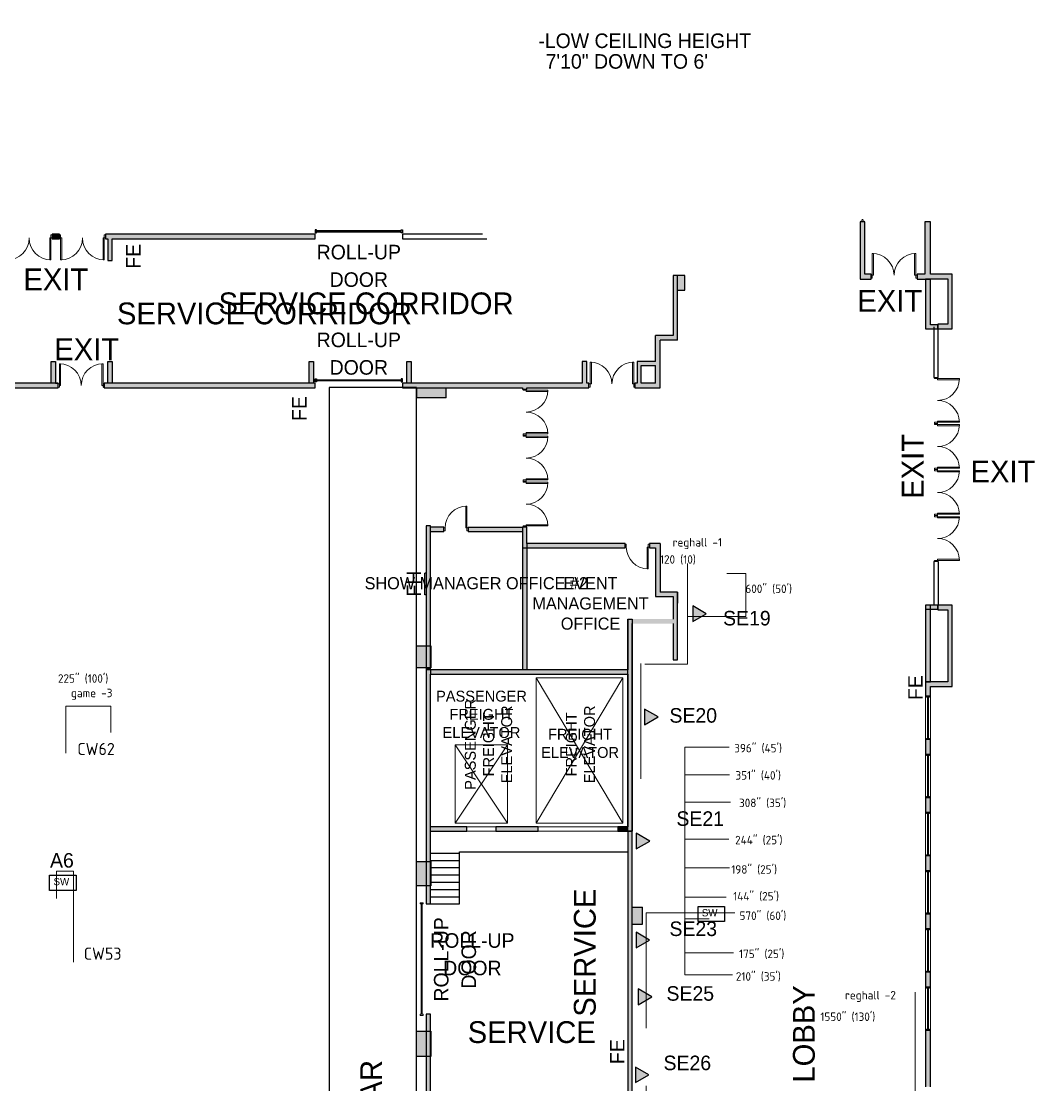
# Model space of a CAD drawing. Header units: inches. Extents: x 684 to 4480, y -4066 to -194.
# Drawn here: x 2807 to 4480, y -2105 to -350 of the extents above; entities that cross this region are included whole.
import ezdxf
from ezdxf.enums import TextEntityAlignment as Align

# ---------------------------------------------------------------- set-up
doc = ezdxf.new("R2010")
doc.units = ezdxf.units.IN
doc.header["$LTSCALE"] = 100
doc.header["$MEASUREMENT"] = 0
doc.linetypes.add('DASHEDTINY', pattern=[2.8575, 1.905, -0.9525])
doc.layers.add('AP_Name', color=176, linetype='CONTINUOUS', lineweight=0, true_color=0x000080)
doc.layers.add('WIRE RUN', color=200, linetype='DASHEDTINY', lineweight=13, true_color=0xaa00ff)
for name, color, linetype in [('bldg_ch2', 201, 'CONTINUOUS'), ('bldg_clmn', 9, 'CONTINUOUS'), ('bldg_doors_service', 7, 'CONTINUOUS'), ('bldg_fire90', 1, 'CONTINUOUS'), ('bldg_keepclear', 1, 'CONTINUOUS'), ('bldg_text90', 94, 'CONTINUOUS')]:
    doc.layers.add(name, color=color, linetype=linetype)
for name, color, linetype, lineweight in [('bldg_doors', 7, 'CONTINUOUS', 18), ('bldg_elev', 9, 'CONTINUOUS', 18), ('bldg_glass', 7, 'CONTINUOUS', 18), ('bldg_service_corridor', 94, 'CONTINUOUS', 25), ('bldg_text', 94, 'CONTINUOUS', 25), ('bldg_wallint', 7, 'CONTINUOUS', 25), ('bldg_wallintsol', 7, 'CONTINUOUS', 25), ('data_location', 110, 'CONTINUOUS', 25), ('LENGTH', 4, 'CONTINUOUS', 18), ('Switch_Location', 40, 'CONTINUOUS', 25)]:
    doc.layers.add(name, color=color, linetype=linetype, lineweight=lineweight)
doc.styles.add('bldgtx24', font='bldgtx24')
doc.styles.add('bldgtx30', font='bldgtx30')
doc.styles.add('bldgtx36', font='bldgtx36')
doc.styles.add('bldgtx48', font='bldgtx48')
doc.styles.add('iso3098', font='iso3098')
doc.styles.add('showtx24', font='showtx24')

msp = doc.modelspace()

# ---------------------------------------------------------------- hatches: boundary and pattern name
at = {"layer": 'bldg_ch2', "linetype": 'CONTINUOUS'}
h = msp.add_hatch(dxfattribs=at)
h.set_pattern_fill('ANSI31', color=256, scale=144, angle=360, style=0)
h.set_pattern_definition([])
h.paths.add_polyline_path([(3655.4, -350), (3552, -350), (3552, -448), (3655.4, -448)], flags=0)
at = {"layer": 'bldg_clmn'}
for points in [[(3459.4, -1380.9), (3483.4, -1380.9), (3483.4, -1416.9), (3459.4, -1416.9)], [(3459.4, -1736.9), (3483.4, -1736.9), (3483.4, -1776.9), (3459.4, -1776.9)], [(3459.4, -2016.9), (3483.4, -2016.9), (3483.4, -2058.9), (3459.4, -2058.9)]]:
    msp.add_hatch(color=256, dxfattribs=at).paths.add_polyline_path(points, flags=0)
at = {"layer": 'bldg_keepclear'}
h = msp.add_hatch(dxfattribs=at)
h.set_pattern_fill('ANSI31', color=256, scale=300, style=0)
h.set_pattern_definition([])
h.paths.add_polyline_path([(3459.4, -954.3), (3315.4, -954.3), (3315.4, -4056.4), (3459.4, -4056.4)], flags=0)
h.paths.add_polyline_path([(3357, -2036.1), (3357, -2939.1), (3412.8, -2939.1), (3412.8, -2036.1)], flags=0)
at = {"layer": 'bldg_wallintsol'}
for points in [[(4199.6, -681.3), (4191.5, -681.3), (4191.5, -775.7), (4209.6, -775.7), (4209.6, -767.6), (4199.6, -767.6)], [(4307.6, -681.3), (4298.6, -681.3), (4298.6, -767.6), (4285.6, -767.6), (4285.6, -775.7), (4307.6, -775.7), (4307.6, -775.1), (4336.1, -775.1), (4336.1, -850.1), (4319.6, -850.1), (4319.6, -857.6), (4343.6, -857.6), (4343.6, -767.6), (4307.6, -767.6)], [(2870.4, -701.6), (2858.4, -701.6), (2858.4, -708.9), (2870.4, -708.9)], [(3292.4, -701.6), (2954.1, -701.6), (2946.4, -701.6), (2946.4, -708.9), (2950.4, -708.9), (2950.4, -744.9), (2957.7, -744.9), (2957.7, -708.9), (3292.4, -708.9)], [(3902.4, -769.8), (3890.4, -769.8), (3890.4, -793.8), (3902.4, -793.8)], [(4319.6, -851), (4307.6, -851), (4307.6, -775.7), (4299.5, -775.7), (4299.5, -857.6), (4319.6, -857.6)], [(2864.2, -911.6), (2856.9, -911.6), (2856.9, -947.6), (2864.2, -947.6)], [(2957.7, -911.6), (2950.4, -911.6), (2950.4, -947.6), (2957.7, -947.6)], [(3289.6, -911.6), (3282.3, -911.6), (3282.3, -947.6), (3289.6, -947.6)], [(3744.1, -947.6), (3740.5, -947.6), (3740.5, -911.6), (3733.2, -911.6), (3733.2, -947.6), (3436.4, -947.6), (3436.4, -954.9), (3634.4, -954.9), (3634.4, -957), (3641.6, -957), (3641.6, -954.9), (3740.5, -954.9), (3744.1, -954.9)], [(3451, -911.6), (3443.8, -911.6), (3443.8, -947.6), (3451, -947.6)], [(2868.4, -947.6), (2344.4, -947.6), (2344.4, -954.9), (2868.4, -954.9)], [(3292.4, -947.6), (2944.4, -947.6), (2944.4, -954.9), (3292.4, -954.9)], [(3508.4, -971.7), (3508.4, -954.9), (3460.4, -954.9), (3460.4, -971.7)], [(3482.7, -1182.9), (3475.4, -1182.9), (3475.4, -1247.8), (3475.4, -1380.9), (3482.7, -1380.9)], [(3803.8, -1211.8), (3641.6, -1211.8), (3641.6, -1185), (3634.4, -1185), (3634.4, -1219), (3803.8, -1219)], [(3641.6, -1219), (3634.4, -1219), (3634.4, -1420.4), (3641.6, -1420.4)], [(3861.9, -1211.8), (3843.8, -1211.8), (3843.8, -1219), (3853.9, -1219), (3853.9, -1299.5), (3883.2, -1299.5), (3883.2, -1336.8), (3808.4, -1336.8), (3808.4, -1344), (3883.2, -1344), (3883.2, -1403.8), (3890.4, -1403.8), (3890.4, -1391.6), (3890.4, -1292.3), (3861.9, -1292.3)], [(3815.6, -1686.9), (3808.4, -1686.9), (3808.4, -1336.8), (3815.6, -1336.8)], [(3482.7, -1416.9), (3475.4, -1416.9), (3475.4, -1420.4), (3482.7, -1420.4)], [(3482.7, -1427.6), (3482.7, -1420.4), (3475.4, -1420.4), (3475.4, -1427.6), (3475.4, -1679.6), (3475.4, -1736.9), (3482.7, -1736.9), (3482.7, -1686.9), (3482.7, -1679.6)], [(3808.4, -1420.4), (3482.7, -1420.4), (3482.7, -1427.6), (3808.4, -1427.6)], [(3542.7, -1686.9), (3542.7, -1679.6), (3482.7, -1679.6), (3482.7, -1686.9)], [(3660.5, -1686.9), (3660.5, -1679.6), (3590.3, -1679.6), (3590.3, -1686.9)], [(3808.4, -1679.6), (3791.6, -1679.6), (3791.6, -1686.9), (3808.4, -1686.9)], [(3815.6, -1686.9), (3808.4, -1686.9), (3808.4, -2176.4), (3808.4, -2626.4), (3815.6, -2626.4)], [(3482.7, -1776.9), (3475.4, -1776.9), (3475.4, -1806.9), (3482.7, -1806.9)], [(3832.6, -1812), (3815.6, -1812), (3815.6, -1840), (3832.6, -1840)], [(3482.7, -1988.9), (3475.4, -1988.9), (3475.4, -2126.9), (3482.7, -2126.9)], [(4307.6, -2015.6), (4299.5, -2015.6), (4299.5, -2108.6), (4307.6, -2108.6)]]:
    msp.add_hatch(color=256, dxfattribs=at).paths.add_polyline_path(points, flags=0)
h = msp.add_hatch(color=256, dxfattribs=at)
h.paths.add_polyline_path([(3861.9, -876.6), (3890.4, -876.6), (3890.4, -769.8), (3883.2, -769.8), (3883.2, -868.6), (3853.9, -868.6), (3853.9, -911.6), (3823.8, -911.6), (3823.8, -947.6), (3820.1, -947.6), (3820.1, -954.9), (3823.8, -954.9), (3861.9, -954.9)], flags=0)
h.paths.add_polyline_path([(3853.9, -918.2), (3853.9, -947.6), (3830.4, -947.6), (3830.4, -918.2)], flags=0)
h = msp.add_hatch(color=256, dxfattribs=at)
h.paths.add_polyline_path([(3634.4, -1185), (3544.7, -1185), (3544.7, -1192.2), (3634.4, -1192.2)], flags=0)
h.paths.add_polyline_path([(3504.7, -1185), (3482.7, -1185), (3482.7, -1192.2), (3504.7, -1192.2)], flags=0)
h = msp.add_hatch(color=256, dxfattribs=at)
h.paths.add_polyline_path([(4343.6, -1313.8), (4319.6, -1313.8), (4319.6, -1321.3), (4336.1, -1321.3), (4336.1, -1440.3), (4299.5, -1440.3), (4299.5, -1463.6), (4307.6, -1463.6), (4307.6, -1447.8), (4343.6, -1447.8)], flags=0)
h.paths.add_polyline_path([(4319.6, -1313.8), (4307.6, -1313.8), (4307.6, -1320.4), (4319.6, -1320.4)], flags=0)
h.paths.add_polyline_path([(4307.6, -1313.8), (4299.5, -1313.8), (4299.5, -1320.4), (4307.6, -1320.4)], flags=0)
h.paths.add_polyline_path([(4307.6, -1320.4), (4299.5, -1320.4), (4299.5, -1440.3), (4307.6, -1440.3)], flags=0)
h = msp.add_hatch(color=256, dxfattribs=at)
h.paths.add_polyline_path([(4307.6, -1535.6), (4299.5, -1535.6), (4299.5, -1559.6), (4307.6, -1559.6)], flags=0)
h.paths.add_polyline_path([(4307.6, -1631.6), (4299.5, -1631.6), (4299.5, -1655.6), (4307.6, -1655.6)], flags=0)
h.paths.add_polyline_path([(4307.6, -1727.6), (4299.5, -1727.6), (4299.5, -1751.6), (4307.6, -1751.6)], flags=0)
h.paths.add_polyline_path([(4307.6, -1823.6), (4299.5, -1823.6), (4299.5, -1847.6), (4307.6, -1847.6)], flags=0)
h.paths.add_polyline_path([(4307.6, -1919.6), (4299.5, -1919.6), (4299.5, -1943.6), (4307.6, -1943.6)], flags=0)
at = {"layer": 'data_location'}
for points in [[(3937.7, -1327.8), (3915.3, -1314.8), (3915.3, -1340.7)], [(3858.3, -1498.2), (3836, -1485.3), (3836, -1511.1)], [(3844.4, -1703), (3822, -1690.1), (3822, -1715.9)], [(3844.3, -1866.4), (3821.9, -1853.5), (3821.9, -1879.3)], [(3848, -1960.1), (3825.6, -1947.2), (3825.6, -1973.1)], [(3843.1, -2088.9), (3820.7, -2076), (3820.7, -2101.8)]]:
    msp.add_hatch(color=256, dxfattribs=at).paths.add_polyline_path(points, flags=0)

# ---------------------------------------------------------------- linework, layer by layer
at = {"layer": 'bldg_clmn'}
for points in [[(3459.4, -1380.9), (3483.4, -1380.9), (3483.4, -1416.9), (3459.4, -1416.9)], [(3459.4, -1736.9), (3483.4, -1736.9), (3483.4, -1776.9), (3459.4, -1776.9)], [(3459.4, -2016.9), (3483.4, -2016.9), (3483.4, -2058.9), (3459.4, -2058.9)]]:
    msp.add_lwpolyline(points, close=True, dxfattribs=at)
at = {"layer": 'bldg_doors'}
for p, q in [((2856.4, -707.7), (2854.4, -707.7)), ((2854.4, -707.7), (2854.4, -743.7)), ((2856.4, -702.7), (2858.4, -702.7)), ((2856.4, -707.7), (2856.4, -702.7)), ((2856.4, -743.7), (2856.4, -707.7)), ((2858.4, -707.7), (2856.4, -707.7)), ((2858.4, -702.7), (2858.4, -707.7)), ((2872.4, -702.7), (2870.4, -702.7)), ((2870.4, -702.7), (2870.4, -707.7)), ((2870.4, -707.7), (2872.4, -707.7)), ((2872.4, -707.7), (2872.4, -702.7)), ((2872.4, -707.7), (2874.4, -707.7)), ((2872.4, -743.7), (2872.4, -707.7)), ((2874.4, -707.7), (2874.4, -743.7)), ((2944.4, -707.7), (2942.4, -707.7)), ((2942.4, -707.7), (2942.4, -743.7)), ((2944.4, -702.7), (2946.4, -702.7)), ((2944.4, -707.7), (2944.4, -702.7)), ((2944.4, -743.7), (2944.4, -707.7)), ((2946.4, -707.7), (2944.4, -707.7)), ((2946.4, -702.7), (2946.4, -707.7)), ((4213.6, -733.2), (4211.6, -733.2)), ((4211.6, -733.2), (4211.6, -769.2)), ((4213.6, -769.2), (4213.6, -733.2)), ((4281.6, -769.2), (4281.6, -733.2)), ((4281.6, -733.2), (4283.6, -733.2)), ((4283.6, -733.2), (4283.6, -769.2)), ((2854.4, -743.7), (2856.4, -743.7)), ((2874.4, -743.7), (2872.4, -743.7)), ((2942.4, -743.7), (2944.4, -743.7)), ((4209.6, -774.2), (4209.6, -769.2)), ((4209.6, -769.2), (4211.6, -769.2)), ((4211.6, -769.2), (4213.6, -769.2)), ((4211.6, -769.2), (4211.6, -774.2)), ((4283.6, -769.2), (4281.6, -769.2)), ((4285.6, -769.2), (4283.6, -769.2)), ((4283.6, -769.2), (4283.6, -774.2)), ((4285.6, -774.2), (4285.6, -769.2)), ((4211.6, -774.2), (4209.6, -774.2)), ((4283.6, -774.2), (4285.6, -774.2)), ((2872.4, -915.2), (2870.4, -915.2)), ((2870.4, -915.2), (2870.4, -951.2)), ((2872.4, -951.2), (2872.4, -915.2)), ((2940.4, -951.2), (2940.4, -915.2)), ((2940.4, -915.2), (2942.4, -915.2)), ((2942.4, -915.2), (2942.4, -951.2)), ((3748.1, -912.7), (3746.1, -912.7)), ((3746.1, -912.7), (3746.1, -948.7)), ((3748.1, -948.7), (3748.1, -912.7)), ((3816.1, -948.7), (3816.1, -912.7)), ((3816.1, -912.7), (3818.1, -912.7)), ((3818.1, -912.7), (3818.1, -948.7)), ((4314.4, -939.8), (4314.4, -937.8)), ((4314.4, -937.8), (4319.4, -937.8)), ((4319.4, -939.8), (4314.4, -939.8)), ((4319.4, -937.8), (4319.4, -939.8)), ((4319.4, -939.8), (4319.4, -941.8)), ((4355.4, -939.8), (4319.4, -939.8)), ((4319.4, -941.8), (4355.4, -941.8)), ((4355.4, -941.8), (4355.4, -939.8)), ((2870.4, -948.7), (2868.4, -948.7)), ((2868.4, -948.7), (2868.4, -953.7)), ((2868.4, -953.7), (2870.4, -953.7)), ((2870.4, -953.7), (2870.4, -948.7)), ((2870.4, -951.2), (2872.4, -951.2)), ((2942.4, -951.2), (2940.4, -951.2)), ((2942.4, -948.7), (2944.4, -948.7)), ((2942.4, -953.7), (2942.4, -948.7)), ((2944.4, -953.7), (2942.4, -953.7)), ((2944.4, -948.7), (2944.4, -953.7)), ((3635.5, -959), (3635.5, -957)), ((3635.5, -957), (3640.5, -957)), ((3640.5, -959), (3635.5, -959)), ((3640.5, -957), (3640.5, -959)), ((3640.5, -959), (3640.5, -961)), ((3676.5, -959), (3640.5, -959)), ((3640.5, -961), (3676.5, -961)), ((3676.5, -961), (3676.5, -959)), ((3744.1, -953.7), (3744.1, -948.7)), ((3744.1, -948.7), (3746.1, -948.7)), ((3746.1, -953.7), (3744.1, -953.7)), ((3746.1, -948.7), (3748.1, -948.7)), ((3746.1, -948.7), (3746.1, -953.7)), ((3818.1, -948.7), (3816.1, -948.7)), ((3820.1, -948.7), (3818.1, -948.7)), ((3818.1, -948.7), (3818.1, -953.7)), ((3818.1, -953.7), (3820.1, -953.7)), ((3820.1, -953.7), (3820.1, -948.7)), ((4314.4, -1011.8), (4314.4, -1013.8)), ((4319.4, -1011.8), (4314.4, -1011.8)), ((4314.4, -1015.8), (4314.4, -1013.8)), ((4314.4, -1013.8), (4319.4, -1013.8)), ((4314.4, -1013.8), (4319.4, -1013.8)), ((4319.4, -1015.8), (4314.4, -1015.8)), ((4319.4, -1011.8), (4319.4, -1009.8)), ((4319.4, -1009.8), (4355.4, -1009.8)), ((4355.4, -1011.8), (4319.4, -1011.8)), ((4319.4, -1013.8), (4319.4, -1011.8)), ((4319.4, -1013.8), (4319.4, -1015.8)), ((4319.4, -1015.8), (4319.4, -1017.8)), ((4355.4, -1015.8), (4319.4, -1015.8)), ((4319.4, -1017.8), (4355.4, -1017.8)), ((4355.4, -1009.8), (4355.4, -1011.8)), ((4355.4, -1017.8), (4355.4, -1015.8)), ((3635.5, -1031), (3635.5, -1033)), ((3640.5, -1031), (3635.5, -1031)), ((3635.5, -1035), (3635.5, -1033)), ((3635.5, -1033), (3640.5, -1033)), ((3635.5, -1033), (3640.5, -1033)), ((3640.5, -1035), (3635.5, -1035)), ((3640.5, -1031), (3640.5, -1029)), ((3640.5, -1029), (3676.5, -1029)), ((3676.5, -1031), (3640.5, -1031)), ((3640.5, -1033), (3640.5, -1031)), ((3640.5, -1033), (3640.5, -1035)), ((3640.5, -1035), (3640.5, -1037)), ((3676.5, -1035), (3640.5, -1035)), ((3676.5, -1029), (3676.5, -1031)), ((3676.5, -1037), (3676.5, -1035)), ((3640.5, -1037), (3676.5, -1037)), ((4314.4, -1087.8), (4314.4, -1089.8)), ((4319.4, -1087.8), (4314.4, -1087.8)), ((4319.4, -1087.8), (4319.4, -1085.8)), ((4319.4, -1085.8), (4355.4, -1085.8)), ((4355.4, -1087.8), (4319.4, -1087.8)), ((4319.4, -1089.8), (4319.4, -1087.8)), ((4355.4, -1085.8), (4355.4, -1087.8)), ((3640.5, -1107), (3640.5, -1105)), ((3640.5, -1105), (3676.5, -1105)), ((3676.5, -1105), (3676.5, -1107)), ((4314.4, -1089.8), (4319.4, -1089.8)), ((4314.4, -1091.8), (4314.4, -1089.8)), ((4314.4, -1089.8), (4319.4, -1089.8)), ((4319.4, -1091.8), (4314.4, -1091.8)), ((4319.4, -1089.8), (4319.4, -1091.8)), ((4319.4, -1091.8), (4319.4, -1093.8)), ((4355.4, -1091.8), (4319.4, -1091.8)), ((4319.4, -1093.8), (4355.4, -1093.8)), ((4355.4, -1093.8), (4355.4, -1091.8)), ((3635.5, -1107), (3635.5, -1109)), ((3640.5, -1107), (3635.5, -1107)), ((3635.5, -1109), (3640.5, -1109)), ((3635.5, -1111), (3635.5, -1109)), ((3635.5, -1109), (3640.5, -1109)), ((3640.5, -1111), (3635.5, -1111)), ((3676.5, -1107), (3640.5, -1107)), ((3640.5, -1109), (3640.5, -1107)), ((3640.5, -1109), (3640.5, -1111)), ((3640.5, -1111), (3640.5, -1113)), ((3676.5, -1111), (3640.5, -1111)), ((3640.5, -1113), (3676.5, -1113)), ((3676.5, -1113), (3676.5, -1111)), ((3540.9, -1186.1), (3540.9, -1150.1)), ((3540.9, -1150.1), (3542.7, -1150.1)), ((3542.7, -1150.1), (3542.7, -1186.1)), ((4314.4, -1163.8), (4314.4, -1165.8)), ((4319.4, -1163.8), (4314.4, -1163.8)), ((4314.4, -1165.8), (4319.4, -1165.8)), ((4314.4, -1165.8), (4319.4, -1165.8)), ((4314.4, -1167.8), (4314.4, -1165.8)), ((4314.4, -1165.8), (4319.4, -1165.8)), ((4319.4, -1167.8), (4314.4, -1167.8)), ((4319.4, -1163.8), (4319.4, -1161.8)), ((4319.4, -1161.8), (4355.4, -1161.8)), ((4319.4, -1165.8), (4319.4, -1163.8)), ((4355.4, -1163.8), (4319.4, -1163.8)), ((4319.4, -1165.8), (4319.4, -1167.8)), ((4319.4, -1167.8), (4319.4, -1169.8)), ((4355.4, -1167.8), (4319.4, -1167.8)), ((4319.4, -1169.8), (4355.4, -1169.8)), ((4355.4, -1161.8), (4355.4, -1163.8)), ((4355.4, -1169.8), (4355.4, -1167.8)), ((3504.7, -1191.1), (3504.7, -1186.1)), ((3504.7, -1186.1), (3506.7, -1186.1)), ((3506.7, -1191.1), (3504.7, -1191.1)), ((3506.7, -1186.1), (3506.7, -1191.1)), ((3542.7, -1186.1), (3540.9, -1186.1)), ((3544.7, -1186.1), (3542.7, -1186.1)), ((3542.7, -1186.1), (3542.7, -1191.1)), ((3542.7, -1191.1), (3544.7, -1191.1)), ((3544.7, -1191.1), (3544.7, -1186.1)), ((3635.5, -1183), (3635.5, -1185)), ((3640.5, -1183), (3635.5, -1183)), ((3635.5, -1185), (3640.5, -1185)), ((3640.5, -1183), (3640.5, -1181)), ((3640.5, -1181), (3676.5, -1181)), ((3640.5, -1185), (3640.5, -1183)), ((3676.5, -1183), (3640.5, -1183)), ((3676.5, -1181), (3676.5, -1183)), ((3805.8, -1212.9), (3803.8, -1212.9)), ((3803.8, -1212.9), (3803.8, -1217.9)), ((3803.8, -1217.9), (3805.8, -1217.9)), ((3805.8, -1217.9), (3805.8, -1212.9)), ((3841.8, -1217.9), (3840, -1217.9)), ((3840, -1217.9), (3840, -1253.9)), ((3841.8, -1212.9), (3843.8, -1212.9)), ((3841.8, -1217.9), (3841.8, -1212.9)), ((3843.8, -1217.9), (3841.8, -1217.9)), ((3841.8, -1253.9), (3841.8, -1217.9)), ((3843.8, -1212.9), (3843.8, -1217.9)), ((4314.4, -1239.8), (4314.4, -1241.8)), ((4319.4, -1239.8), (4314.4, -1239.8)), ((4314.4, -1241.8), (4319.4, -1241.8)), ((4319.4, -1239.8), (4319.4, -1237.8)), ((4319.4, -1237.8), (4355.4, -1237.8)), ((4319.4, -1241.8), (4319.4, -1239.8)), ((4355.4, -1239.8), (4319.4, -1239.8)), ((4355.4, -1237.8), (4355.4, -1239.8)), ((3840, -1253.9), (3841.8, -1253.9)), ((3470.7, -1804.9), (3465.7, -1804.9)), ((3465.7, -1804.9), (3465.7, -1806.9)), ((3465.7, -1806.9), (3470.7, -1806.9)), ((3469.2, -1806.9), (3467.2, -1806.9)), ((3467.2, -1806.9), (3467.2, -1988.9)), ((3469.2, -1988.9), (3469.2, -1806.9)), ((3470.7, -1806.9), (3470.7, -1804.9)), ((3465.7, -1990.9), (3465.7, -1988.9)), ((3465.7, -1988.9), (3470.7, -1988.9)), ((3470.7, -1990.9), (3465.7, -1990.9)), ((3467.2, -1988.9), (3469.2, -1988.9)), ((3470.7, -1988.9), (3470.7, -1990.9))]:
    msp.add_line(p, q, dxfattribs=at)
for centre, start, end in [((2784.4, -707.7), -90, 0), ((2856.4, -707.7), 180, 270), ((2872.4, -707.7), -90, 0), ((2944.4, -707.7), 180, 270), ((4211.6, -769.2), 0, 90), ((4283.6, -769.2), 90, 180), ((2870.4, -951.2), 0, 90), ((2942.4, -951.2), 90, 180), ((3746.1, -948.7), 0, 90), ((3818.1, -948.7), 90, 180), ((4319.4, -939.8), 270, 0), ((3640.5, -959), 270, 0), ((4319.4, -1011.8), 0, 90), ((3640.5, -1031), 0, 90), ((4319.4, -1015.8), 270, 0), ((3640.5, -1035), 270, 0), ((4319.4, -1087.8), 0, 90), ((3640.5, -1107), 0, 90), ((4319.4, -1091.8), 270, 0), ((3640.5, -1111), 270, 0), ((4319.4, -1163.8), 0, 90), ((3542.7, -1186.1), 90, 180), ((3640.5, -1183), 0, 90), ((4319.4, -1167.8), 270, 0), ((4319.4, -1239.8), 0, 90), ((3841.8, -1217.9), 180, 270)]:
    msp.add_arc(centre, 36, start, end, dxfattribs=at)
at = {"layer": 'bldg_doors_service'}
for p, q in [((3294.4, -694.2), (3292.4, -694.2)), ((3292.4, -694.2), (3292.4, -699.2)), ((3292.4, -699.2), (3294.4, -699.2)), ((3294.4, -699.2), (3294.4, -694.2)), ((3434.4, -695.7), (3294.4, -695.7)), ((3294.4, -695.7), (3294.4, -697.7)), ((3294.4, -697.7), (3434.4, -697.7)), ((3434.4, -694.2), (3436.4, -694.2)), ((3434.4, -699.2), (3434.4, -694.2)), ((3434.4, -697.7), (3434.4, -695.7)), ((3436.4, -699.2), (3434.4, -699.2)), ((3436.4, -694.2), (3436.4, -699.2)), ((3292.4, -945.2), (3292.4, -940.2)), ((3292.4, -940.2), (3294.4, -940.2)), ((3294.4, -945.2), (3292.4, -945.2)), ((3294.4, -940.2), (3294.4, -945.2)), ((3294.4, -943.7), (3294.4, -941.7)), ((3294.4, -941.7), (3434.4, -941.7)), ((3434.4, -943.7), (3294.4, -943.7)), ((3436.4, -940.2), (3434.4, -940.2)), ((3434.4, -940.2), (3434.4, -945.2)), ((3434.4, -941.7), (3434.4, -943.7)), ((3434.4, -945.2), (3436.4, -945.2)), ((3436.4, -945.2), (3436.4, -940.2))]:
    msp.add_line(p, q, dxfattribs=at)
at = {"layer": 'bldg_elev'}
for p, q in [((3657.1, -1673.6), (3800, -1433.6)), ((3800, -1673.6), (3657.1, -1433.6)), ((3523.5, -1673.6), (3609.7, -1544.4)), ((3609.7, -1673.6), (3523.5, -1544.4))]:
    msp.add_line(p, q, dxfattribs=at)
for points in [[(3800, -1673.6), (3657.1, -1673.6), (3657.1, -1433.6), (3800, -1433.6)], [(3609.7, -1673.6), (3523.5, -1673.6), (3523.5, -1544.4), (3609.7, -1544.4)]]:
    msp.add_lwpolyline(points, close=True, dxfattribs=at)
at = {"layer": 'bldg_glass'}
for p, q in [((4193.2, -679.3), (4193.2, -681.3)), ((4197.9, -679.3), (4193.2, -679.3)), ((4193.2, -681.3), (4197.9, -681.3)), ((4196.5, -677.4), (4194.6, -677.4)), ((4194.6, -679.3), (4196.5, -679.3)), ((4197.9, -681.3), (4197.9, -679.3)), ((4299.5, -1535.6), (4299.5, -1463.6)), ((4301.2, -1465.6), (4301.2, -1463.6)), ((4301.2, -1463.6), (4305.9, -1463.6)), ((4305.9, -1465.6), (4301.2, -1465.6)), ((4302.6, -1533.6), (4302.6, -1465.6)), ((4302.6, -1465.6), (4304.5, -1465.6)), ((4304.5, -1467.5), (4302.6, -1467.5)), ((4303.6, -1531.7), (4303.6, -1467.5)), ((4304.5, -1465.6), (4304.5, -1533.6)), ((4305.9, -1463.6), (4305.9, -1465.6)), ((4307.6, -1535.6), (4307.6, -1463.6)), ((4301.2, -1533.6), (4301.2, -1535.6)), ((4305.9, -1533.6), (4301.2, -1533.6)), ((4301.2, -1535.6), (4305.9, -1535.6)), ((4304.5, -1531.7), (4302.6, -1531.7)), ((4304.5, -1533.6), (4302.6, -1533.6)), ((4305.9, -1535.6), (4305.9, -1533.6)), ((4299.5, -1631.6), (4299.5, -1559.6)), ((4301.2, -1561.6), (4301.2, -1559.6)), ((4301.2, -1559.6), (4305.9, -1559.6)), ((4305.9, -1561.6), (4301.2, -1561.6)), ((4302.6, -1629.6), (4302.6, -1561.6)), ((4302.6, -1561.6), (4304.5, -1561.6)), ((4304.5, -1561.6), (4304.5, -1629.6)), ((4305.9, -1559.6), (4305.9, -1561.6)), ((4307.6, -1631.6), (4307.6, -1559.6)), ((4304.5, -1563.5), (4302.6, -1563.5)), ((4303.6, -1627.7), (4303.6, -1563.5)), ((4301.2, -1629.6), (4301.2, -1631.6)), ((4305.9, -1629.6), (4301.2, -1629.6)), ((4301.2, -1631.6), (4305.9, -1631.6)), ((4304.5, -1627.7), (4302.6, -1627.7)), ((4304.5, -1629.6), (4302.6, -1629.6)), ((4305.9, -1631.6), (4305.9, -1629.6)), ((4299.5, -1727.6), (4299.5, -1655.6)), ((4301.2, -1657.6), (4301.2, -1655.6)), ((4301.2, -1655.6), (4305.9, -1655.6)), ((4305.9, -1657.6), (4301.2, -1657.6)), ((4302.6, -1725.6), (4302.6, -1657.6)), ((4302.6, -1657.6), (4304.5, -1657.6)), ((4304.5, -1659.5), (4302.6, -1659.5)), ((4303.6, -1723.7), (4303.6, -1659.5)), ((4304.5, -1657.6), (4304.5, -1725.6)), ((4305.9, -1655.6), (4305.9, -1657.6)), ((4307.6, -1727.6), (4307.6, -1655.6)), ((3590.3, -1679.6), (3542.7, -1679.6)), ((3791.6, -1679.6), (3660.5, -1679.6)), ((3590.3, -1686.9), (3542.7, -1686.9)), ((3791.6, -1686.9), (3660.5, -1686.9)), ((4301.2, -1725.6), (4301.2, -1727.6)), ((4305.9, -1725.6), (4301.2, -1725.6)), ((4301.2, -1727.6), (4305.9, -1727.6)), ((4304.5, -1723.7), (4302.6, -1723.7)), ((4304.5, -1725.6), (4302.6, -1725.6)), ((4305.9, -1727.6), (4305.9, -1725.6)), ((4299.5, -1823.6), (4299.5, -1751.6)), ((4301.2, -1753.6), (4301.2, -1751.6)), ((4301.2, -1751.6), (4305.9, -1751.6)), ((4305.9, -1753.6), (4301.2, -1753.6)), ((4302.6, -1821.6), (4302.6, -1753.6)), ((4302.6, -1753.6), (4304.5, -1753.6)), ((4304.5, -1753.6), (4304.5, -1821.6)), ((4305.9, -1751.6), (4305.9, -1753.6)), ((4307.6, -1823.6), (4307.6, -1751.6)), ((4304.5, -1755.5), (4302.6, -1755.5)), ((4303.6, -1819.7), (4303.6, -1755.5)), ((4301.2, -1821.6), (4301.2, -1823.6)), ((4305.9, -1821.6), (4301.2, -1821.6)), ((4301.2, -1823.6), (4305.9, -1823.6)), ((4304.5, -1819.7), (4302.6, -1819.7)), ((4304.5, -1821.6), (4302.6, -1821.6)), ((4305.9, -1823.6), (4305.9, -1821.6)), ((4299.5, -1919.6), (4299.5, -1847.6)), ((4301.2, -1849.6), (4301.2, -1847.6)), ((4301.2, -1847.6), (4305.9, -1847.6)), ((4305.9, -1849.6), (4301.2, -1849.6)), ((4302.6, -1917.6), (4302.6, -1849.6)), ((4302.6, -1849.6), (4304.5, -1849.6)), ((4304.5, -1851.5), (4302.6, -1851.5)), ((4303.6, -1915.7), (4303.6, -1851.5)), ((4304.5, -1849.6), (4304.5, -1917.6)), ((4305.9, -1847.6), (4305.9, -1849.6)), ((4307.6, -1919.6), (4307.6, -1847.6)), ((4301.2, -1917.6), (4301.2, -1919.6)), ((4305.9, -1917.6), (4301.2, -1917.6)), ((4301.2, -1919.6), (4305.9, -1919.6)), ((4304.5, -1915.7), (4302.6, -1915.7)), ((4304.5, -1917.6), (4302.6, -1917.6)), ((4305.9, -1919.6), (4305.9, -1917.6)), ((4299.5, -2015.6), (4299.5, -1943.6)), ((4301.2, -1945.6), (4301.2, -1943.6)), ((4301.2, -1943.6), (4305.9, -1943.6)), ((4305.9, -1945.6), (4301.2, -1945.6)), ((4302.6, -2013.6), (4302.6, -1945.6)), ((4302.6, -1945.6), (4304.5, -1945.6)), ((4304.5, -1947.5), (4302.6, -1947.5)), ((4303.6, -2011.7), (4303.6, -1947.5)), ((4304.5, -1945.6), (4304.5, -2013.6)), ((4305.9, -1943.6), (4305.9, -1945.6)), ((4307.6, -2015.6), (4307.6, -1943.6)), ((4301.2, -2013.6), (4301.2, -2015.6)), ((4305.9, -2013.6), (4301.2, -2013.6)), ((4301.2, -2015.6), (4305.9, -2015.6)), ((4304.5, -2011.7), (4302.6, -2011.7)), ((4304.5, -2013.6), (4302.6, -2013.6)), ((4305.9, -2015.6), (4305.9, -2013.6))]:
    msp.add_line(p, q, dxfattribs=at)
at = {"layer": 'bldg_keepclear'}
msp.add_lwpolyline([(3315.4, -4056.4), (3459.4, -4056.4), (3459.4, -954.3), (3315.4, -954.3)], close=True, dxfattribs=at)
at = {"layer": 'bldg_wallint'}
for p, q in [((4191.5, -681.3), (4191.5, -775.7)), ((4199.6, -681.3), (4191.5, -681.3)), ((4199.6, -767.6), (4199.6, -681.3)), ((4298.6, -681.3), (4298.6, -767.6)), ((4307.6, -681.3), (4298.6, -681.3)), ((4307.6, -767.6), (4307.6, -681.3)), ((2870.4, -701.6), (2858.4, -701.6)), ((2858.4, -701.6), (2858.4, -708.9)), ((2870.4, -708.9), (2870.4, -701.6)), ((2954.1, -701.6), (2946.4, -701.6)), ((2946.4, -701.6), (2946.4, -708.9)), ((3292.4, -701.6), (2954.1, -701.6)), ((3292.4, -708.9), (3292.4, -701.6)), ((3568.4, -701.6), (3436.4, -701.6)), ((3436.4, -701.6), (3436.4, -708.9)), ((2858.4, -708.9), (2870.4, -708.9)), ((2946.4, -708.9), (2950.4, -708.9)), ((2950.4, -708.9), (2950.4, -744.9)), ((2957.7, -708.9), (3292.4, -708.9)), ((2957.7, -744.9), (2957.7, -708.9)), ((3436.4, -708.9), (3575.7, -708.9)), ((2950.4, -744.9), (2957.7, -744.9)), ((3890.4, -769.8), (3883.2, -769.8)), ((3883.2, -769.8), (3883.2, -868.6)), ((3890.4, -876.6), (3890.4, -769.8)), ((3902.4, -769.8), (3890.4, -769.8)), ((3902.4, -793.8), (3902.4, -769.8)), ((4209.6, -767.6), (4199.6, -767.6)), ((4209.6, -775.7), (4209.6, -767.6)), ((4298.6, -767.6), (4285.6, -767.6)), ((4285.6, -767.6), (4285.6, -775.7)), ((4343.6, -767.6), (4307.6, -767.6)), ((4343.6, -857.6), (4343.6, -767.6)), ((4191.5, -775.7), (4209.6, -775.7)), ((4285.6, -775.7), (4307.6, -775.7)), ((4299.5, -775.7), (4299.5, -857.6)), ((4307.6, -775.7), (4299.5, -775.7)), ((4307.6, -775.1), (4336.1, -775.1)), ((4307.6, -775.7), (4307.6, -775.1)), ((4307.6, -851), (4307.6, -775.7)), ((4336.1, -775.1), (4336.1, -850.1)), ((3890.4, -793.8), (3902.4, -793.8)), ((4299.5, -857.6), (4319.6, -857.6)), ((4319.6, -851), (4307.6, -851)), ((4313.3, -854.6), (4313.3, -937.8)), ((4319.6, -850.1), (4319.6, -857.6)), ((4336.1, -850.1), (4319.6, -850.1)), ((4319.6, -857.6), (4319.6, -851)), ((4319.6, -857.6), (4343.6, -857.6)), ((4320.5, -937.8), (4320.5, -854.6)), ((3883.2, -868.6), (3853.9, -868.6)), ((3853.9, -911.6), (3853.9, -868.6)), ((3890.4, -876.6), (3861.9, -876.6)), ((3861.9, -954.9), (3861.9, -876.6)), ((2856.9, -911.6), (2864.2, -911.6)), ((2856.9, -947.6), (2856.9, -911.6)), ((2864.2, -911.6), (2864.2, -947.6)), ((2950.4, -911.6), (2957.7, -911.6)), ((2950.4, -947.6), (2950.4, -911.6)), ((2957.7, -911.6), (2957.7, -947.6)), ((3282.3, -911.6), (3289.6, -911.6)), ((3282.3, -947.6), (3282.3, -911.6)), ((3289.6, -911.6), (3289.6, -947.6)), ((3443.8, -911.6), (3451, -911.6)), ((3443.8, -947.6), (3443.8, -911.6)), ((3451, -911.6), (3451, -947.6)), ((3733.2, -911.6), (3733.2, -947.6)), ((3740.5, -911.6), (3733.2, -911.6)), ((3740.5, -947.6), (3740.5, -911.6)), ((3853.9, -911.6), (3823.8, -911.6)), ((3823.8, -911.6), (3823.8, -947.6)), ((3830.4, -918.2), (3853.9, -918.2)), ((3830.4, -947.6), (3830.4, -918.2)), ((3853.9, -947.6), (3853.9, -918.2)), ((2868.4, -947.6), (2344.4, -947.6)), ((2864.2, -947.6), (2868.2, -947.6)), ((2868.4, -954.9), (2868.4, -947.6)), ((2868.4, -954.9), (2868.4, -947.6)), ((3292.4, -947.6), (2944.4, -947.6)), ((2944.4, -954.9), (2944.4, -947.6)), ((2944.4, -954.9), (2944.4, -947.6)), ((2944.4, -947.6), (2944.4, -954.9)), ((3292.4, -954.9), (3292.4, -947.6)), ((3733.2, -947.6), (3436.4, -947.6)), ((3436.4, -947.6), (3436.4, -954.9)), ((3744.1, -947.6), (3740.5, -947.6)), ((3744.1, -954.9), (3744.1, -947.6)), ((3823.8, -947.6), (3820.1, -947.6)), ((3820.1, -947.6), (3820.1, -954.9)), ((3853.9, -947.6), (3830.4, -947.6)), ((4313.3, -937.8), (4320.5, -937.8)), ((2344.4, -954.9), (2868.4, -954.9)), ((2944.4, -954.9), (3292.4, -954.9)), ((3436.4, -954.9), (3634.4, -954.9)), ((3460.4, -971.7), (3460.4, -954.9)), ((3508.4, -971.7), (3508.4, -954.9)), ((3634.4, -954.9), (3634.4, -957)), ((3634.4, -957), (3641.6, -957)), ((3641.6, -957), (3641.6, -954.9)), ((3641.6, -954.9), (3740.5, -954.9)), ((3740.5, -954.9), (3744.1, -954.9)), ((3820.1, -954.9), (3823.8, -954.9)), ((3823.8, -954.9), (3861.9, -954.9)), ((3508.4, -971.7), (3460.4, -971.7)), ((3475.4, -1182.9), (3475.4, -1247.8)), ((3482.7, -1182.9), (3475.4, -1182.9)), ((3482.7, -1420.4), (3482.7, -1182.9)), ((3504.7, -1185), (3482.7, -1185)), ((3482.7, -1192.2), (3504.7, -1192.2)), ((3504.7, -1192.2), (3504.7, -1185)), ((3544.7, -1185), (3544.7, -1192.2)), ((3544.7, -1185), (3634.4, -1185)), ((3544.7, -1192.2), (3634.4, -1192.2)), ((3634.4, -1185), (3634.4, -1219)), ((3641.6, -1185), (3634.4, -1185)), ((3641.6, -1211.8), (3641.6, -1185)), ((3634.4, -1219), (3803.8, -1219)), ((3634.4, -1219), (3634.4, -1420.4)), ((3803.8, -1211.8), (3641.6, -1211.8)), ((3641.6, -1211.8), (3641.6, -1420.4)), ((3803.8, -1219), (3803.8, -1211.8)), ((3861.9, -1211.8), (3843.8, -1211.8)), ((3843.8, -1211.8), (3843.8, -1219)), ((3843.8, -1219), (3853.9, -1219)), ((3853.9, -1219), (3853.9, -1299.5)), ((3861.9, -1211.8), (3861.9, -1292.3)), ((4320.5, -1241.8), (4313.3, -1241.8)), ((4313.3, -1241.8), (4313.3, -1313.8)), ((4320.5, -1241.8), (4320.5, -1313.8)), ((3475.4, -1260.9), (3473.4, -1260.9)), ((3473.4, -1296.9), (3473.4, -1260.9)), ((3475.4, -1247.8), (3475.4, -1427.6)), ((3475.4, -1296.9), (3473.4, -1296.9)), ((3890.4, -1292.3), (3861.9, -1292.3)), ((3890.4, -1391.6), (3890.4, -1292.3)), ((3890.4, -1292.3), (3890.4, -1310.3)), ((3853.9, -1299.5), (3883.2, -1299.5)), ((3883.2, -1299.5), (3883.2, -1336.8)), ((4299.5, -1313.8), (4299.5, -1440.3)), ((4319.6, -1313.8), (4299.5, -1313.8)), ((4299.5, -1313.8), (4299.5, -1320.4)), ((4307.6, -1313.8), (4299.5, -1313.8)), ((4307.6, -1440.3), (4307.6, -1313.8)), ((4319.6, -1320.4), (4319.6, -1313.8)), ((4343.6, -1313.8), (4319.6, -1313.8)), ((4319.6, -1313.8), (4319.6, -1321.3)), ((4343.6, -1447.8), (4343.6, -1313.8)), ((4343.6, -1447.8), (4343.6, -1313.8)), ((4299.5, -1320.4), (4319.6, -1320.4)), ((4319.6, -1321.3), (4336.1, -1321.3)), ((4336.1, -1321.3), (4336.1, -1440.3)), ((3808.4, -1336.8), (3808.4, -1420.4)), ((3815.6, -1679.6), (3815.6, -1344)), ((3883.2, -1344), (3883.2, -1403.8)), ((3883.2, -1403.8), (3890.4, -1403.8)), ((3890.4, -1403.8), (3890.4, -1391.6)), ((3808.4, -1420.4), (3482.7, -1420.4)), ((3475.4, -1427.6), (3475.4, -1679.6)), ((3482.7, -1679.6), (3482.7, -1427.6)), ((3482.7, -1427.6), (3808.4, -1427.6)), ((3808.4, -1427.6), (3808.4, -1679.6)), ((4336.1, -1440.3), (4299.5, -1440.3)), ((4299.5, -1440.3), (4299.5, -1463.6)), ((4299.5, -1440.3), (4307.6, -1440.3)), ((4307.6, -1447.8), (4343.6, -1447.8)), ((4307.6, -1463.6), (4307.6, -1447.8)), ((4299.5, -1463.6), (4307.6, -1463.6)), ((4299.5, -1535.6), (4299.5, -1559.6)), ((4307.6, -1535.6), (4299.5, -1535.6)), ((4307.6, -1559.6), (4307.6, -1535.6)), ((4299.5, -1559.6), (4307.6, -1559.6)), ((4299.5, -1631.6), (4299.5, -1655.6)), ((4307.6, -1631.6), (4299.5, -1631.6)), ((4307.6, -1655.6), (4307.6, -1631.6)), ((4299.5, -1655.6), (4307.6, -1655.6)), ((3475.4, -1679.6), (3475.4, -1806.9)), ((3542.7, -1679.6), (3482.7, -1679.6)), ((3542.7, -1686.9), (3542.7, -1679.6)), ((3660.5, -1679.6), (3590.3, -1679.6)), ((3590.3, -1679.6), (3590.3, -1686.9)), ((3660.5, -1686.9), (3660.5, -1679.6)), ((3808.4, -1679.6), (3791.6, -1679.6)), ((3791.6, -1679.6), (3791.6, -1686.9)), ((3815.6, -2626.4), (3815.6, -1679.6)), ((3482.7, -1806.9), (3482.7, -1686.9)), ((3482.7, -1686.9), (3542.7, -1686.9)), ((3590.3, -1686.9), (3660.5, -1686.9)), ((3791.6, -1686.9), (3808.4, -1686.9)), ((3808.4, -1686.9), (3808.4, -2176.4)), ((3482.7, -1722.9), (3530.7, -1722.9)), ((3482.7, -1734.9), (3530.7, -1734.9)), ((3530.7, -1806.9), (3530.7, -1720.6)), ((3530.7, -1720.6), (3808.4, -1720.6)), ((4299.5, -1727.6), (4299.5, -1751.6)), ((4307.6, -1727.6), (4299.5, -1727.6)), ((4307.6, -1751.6), (4307.6, -1727.6)), ((3482.7, -1746.9), (3530.7, -1746.9)), ((4299.5, -1751.6), (4307.6, -1751.6)), ((3482.7, -1758.9), (3530.7, -1758.9)), ((3482.7, -1770.9), (3530.7, -1770.9)), ((3482.7, -1782.9), (3530.7, -1782.9)), ((3475.4, -1806.9), (3482.7, -1806.9)), ((3482.7, -1794.9), (3530.7, -1794.9)), ((3482.7, -1806.9), (3530.7, -1806.9)), ((3815.6, -1812), (3832.6, -1812)), ((3832.6, -1840), (3832.6, -1812)), ((4299.5, -1823.6), (4299.5, -1847.6)), ((4307.6, -1823.6), (4299.5, -1823.6)), ((4307.6, -1847.6), (4307.6, -1823.6)), ((3815.6, -1840), (3832.6, -1840)), ((3815.6, -1840), (3832.6, -1840)), ((4299.5, -1847.6), (4307.6, -1847.6)), ((4299.5, -1919.6), (4299.5, -1943.6)), ((4307.6, -1919.6), (4299.5, -1919.6)), ((4307.6, -1943.6), (4307.6, -1919.6)), ((4299.5, -1943.6), (4307.6, -1943.6)), ((3475.4, -1988.9), (3475.4, -2126.9)), ((3482.7, -1988.9), (3475.4, -1988.9)), ((3482.7, -2126.9), (3482.7, -1988.9)), ((4299.5, -2015.6), (4299.5, -2108.6)), ((4307.6, -2015.6), (4299.5, -2015.6)), ((4307.6, -2108.6), (4307.6, -2015.6))]:
    msp.add_line(p, q, dxfattribs=at)
at = {"layer": 'bldg_wallintsol'}
for p, q in [((3482.7, -1420.4), (3475.4, -1420.4)), ((3482.7, -1420.4), (3482.7, -1427.6)), ((3808.4, -1427.6), (3808.4, -1420.4)), ((3482.7, -1686.9), (3482.7, -1679.6)), ((3808.4, -1686.9), (3808.4, -1679.6)), ((3808.4, -1686.9), (3815.6, -1686.9))]:
    msp.add_line(p, q, dxfattribs=at)
msp.add_lwpolyline([(3815.6, -1686.9), (3808.4, -1686.9), (3808.4, -1336.8), (3815.6, -1336.8)], close=True, dxfattribs=at)
at = {"layer": 'data_location'}
for points in [[(3937.7, -1327.8), (3915.3, -1314.8), (3915.3, -1340.7)], [(3858.3, -1498.2), (3836, -1485.3), (3836, -1511.1)], [(3844.4, -1703), (3822, -1690.1), (3822, -1715.9)], [(3844.3, -1866.4), (3821.9, -1853.5), (3821.9, -1879.3)], [(3848, -1960.1), (3825.6, -1947.2), (3825.6, -1973.1)], [(3843.1, -2088.9), (3820.7, -2076), (3820.7, -2101.8)]]:
    msp.add_lwpolyline(points, close=True, dxfattribs=at)
at = {"layer": 'Switch_Location'}
for points in [[(2854.3, -1759.6), (2898.2, -1759.6), (2898.2, -1784.4), (2854.3, -1784.4)], [(3924.1, -1811.1), (3968, -1811.1), (3968, -1835.9), (3924.1, -1835.9)]]:
    msp.add_lwpolyline(points, close=True, dxfattribs=at)
at = {"layer": 'WIRE RUN'}
for p, q in [((3906.9, -1332.6), (3906.9, -1244.9)), ((3906.9, -1411.1), (3906.9, -1332.6)), ((3830, -1410), (3830, -1670)), ((3836.6, -1411.1), (3906.9, -1411.1)), ((2880.9, -1557.8), (2880.9, -1480.4)), ((2880.9, -1480.4), (2955.5, -1480.4)), ((2955.5, -1480.4), (2955.5, -1523.8)), ((4282.4, -2401), (4282.4, -1952.6))]:
    msp.add_line(p, q, dxfattribs=at)
at = {"layer": 'WIRE RUN', "color": 6}
for p, q in [((4003.1, -1261.3), (3971.8, -1261.3)), ((4003.1, -1332.6), (4003.1, -1261.3)), ((3906.9, -1332.6), (4003.1, -1332.6))]:
    msp.add_line(p, q, dxfattribs=at)
at = {"layer": 'WIRE RUN', "color": 136, "true_color": 0x008080}
for p, q in [((3902.3, -1593.8), (3902.3, -1548.1)), ((3902.3, -1548.1), (3975.5, -1548.1)), ((3902.3, -1638.9), (3902.3, -1593.8)), ((3902.3, -1593.8), (3976, -1593.8)), ((3902.3, -1700.1), (3902.3, -1638.9)), ((3902.3, -1638.9), (3977.5, -1638.9)), ((3902.3, -1747.1), (3902.3, -1700.1)), ((3902.3, -1700.1), (3974.8, -1700.1)), ((3902.3, -1795.7), (3902.3, -1747.1)), ((3902.3, -1747.1), (3976.3, -1747.1)), ((3902.3, -1831.6), (3902.3, -1795.7)), ((3902.3, -1795.7), (3970.3, -1795.7)), ((3942.4, -1831.6), (3902.3, -1831.6)), ((3902.3, -1831.6), (3902.3, -1887.3)), ((3902.3, -1887.3), (3982.4, -1887.3)), ((3902.3, -1887.3), (3902.3, -1923.9)), ((3902.3, -1923.9), (3980.8, -1923.9))]:
    msp.add_line(p, q, dxfattribs=at)
at = {"layer": 'WIRE RUN', "color": 40, "true_color": 0xffaa00}
for p, q in [((2893.7, -1752.8), (2865.5, -1752.8)), ((2865.5, -1752.8), (2865.5, -1797.9)), ((2893.7, -1903.1), (2893.7, -1752.8)), ((3984.7, -1821.4), (3838.7, -1821.4)), ((3838.7, -1821.4), (3838.7, -2204.3))]:
    msp.add_line(p, q, dxfattribs=at)

# ---------------------------------------------------------------- texts
at = {"layer": 'AP_Name', "style": 'iso3098'}
for s, p in [('reghall -1', (3882.2, -1217)), ('game -3', (2889.4, -1465.7)), ('reghall -2', (4166.7, -1964.4))]:
    msp.add_text(s, height=14, dxfattribs=at).set_placement(p)
at = {"layer": 'bldg_ch2', "style": 'bldgtx24'}
for s, p in [('-LOW CEILING HEIGHT', (3660.6, -382.2)), ('7\'10" DOWN TO 6\'', (3672.6, -416.3))]:
    msp.add_text(s, height=24, dxfattribs=at).set_placement(p, align=Align.MIDDLE_LEFT)
at = {"layer": 'bldg_fire90', "style": 'bldgtx36'}
for s, p in [('FE', (3004.5, -738)), ('FE', (3278.1, -989.2)), ('FH', (3467.3, -1278.2)), ('FE', (4294.9, -1449.9)), ('FE', (3802.8, -2050.7))]:
    msp.add_text(s, height=24, rotation=90, dxfattribs=at).set_placement(p, align=Align.CENTER)
at = {"layer": 'bldg_keepclear', "style": 'bldgtx36'}
msp.add_text("12' WIDE AISLE - MUST KEEP CLEAR", height=36, rotation=90, dxfattribs=at).set_placement((3402.9, -2487.6), align=Align.CENTER)
at = {"layer": 'bldg_service_corridor', "style": 'bldgtx36'}
msp.add_text('SERVICE CORRIDOR', height=36, dxfattribs=at).set_placement((3208.7, -850.2), align=Align.CENTER)
at = {"layer": 'bldg_text'}
for s, height, style, p in [('ROLL-UP', 24, 'bldgtx30', (3364.4, -743)), ('EXIT', 36, 'bldgtx36', (2864.5, -794)), ('DOOR', 24, 'bldgtx30', (3364.4, -788.4)), ('EXIT', 36, 'bldgtx36', (4240.5, -829.5)), ('EXIT', 36, 'bldgtx36', (2915.4, -909.4)), ('ROLL-UP', 24, 'bldgtx30', (3364.4, -887.9)), ('DOOR', 24, 'bldgtx30', (3364.4, -933.3)), ('EXIT', 36, 'bldgtx36', (4427.3, -1111)), ('ROLL-UP', 24, 'bldgtx30', (3551.8, -1879.2)), ('DOOR', 24, 'bldgtx30', (3551.8, -1924.6)), ('SERVICE', 36, 'bldgtx36', (3649.8, -2036.4))]:
    msp.add_text(s, height=height, dxfattribs=dict(at, style=style)).set_placement(p, align=Align.CENTER)
at = {"layer": 'bldg_text', "style": 'bldgtx36'}
msp.add_text('LOBBY', height=36, rotation=90, dxfattribs=at).set_placement((4116.8, -2021.4), align=Align.CENTER)
at = {"layer": 'bldg_text', "attachment_point": 2}
for s, insert, char_height, width, style in [('SHOW MANAGER OFFICE #2', (3558.3, -1267.5), 20, 371.111, 'bldgtx24'), ('EVENT\\PMANAGEMENT OFFICE', (3746.7, -1267.5), 20, 277.222, 'bldgtx24'), ('PASSENGER\\PFREIGHT\\PELEVATOR', (3566.8, -1454.9), 18, 136, 'bldgtx36'), ('FREIGHT\\PELEVATOR', (3729.5, -1517.8), 18, 120, 'bldgtx36')]:
    msp.add_mtext(s, dxfattribs=dict(at, insert=insert, char_height=char_height, width=width, style=style))
at = {"layer": 'bldg_text90', "style": 'bldgtx36'}
for s, p in [('EXIT', (2864.5, -794)), ('SERVICE CORRIDOR', (3376.4, -833.6)), ('EXIT', (2915.4, -909.4))]:
    msp.add_text(s, height=36, dxfattribs=at).set_placement(p, align=Align.CENTER)
at = {"layer": 'bldg_text90'}
for s, height, style, p in [('EXIT', 36, 'bldgtx36', (4296.4, -1084.7)), ('SERVICE', 36, 'bldgtx36', (3755.3, -1887.2)), ('ROLL-UP', 24, 'bldgtx30', (3512.4, -1898.4)), ('DOOR', 24, 'bldgtx30', (3557.8, -1898.4))]:
    msp.add_text(s, height=height, rotation=90, dxfattribs=dict(at, style=style)).set_placement(p, align=Align.CENTER)
at = {"layer": 'bldg_text90', "char_height": 18, "attachment_point": 2, "rotation": 90, "style": 'bldgtx36'}
for s, insert, width in [('PASSENGER\\PFREIGHT\\PELEVATOR', (3539.4, -1543.5), 136), ('FREIGHT\\PELEVATOR', (3706.1, -1543.5), 120)]:
    msp.add_mtext(s, dxfattribs=dict(at, insert=insert, width=width))
at = {"layer": 'data_location'}
for s, height, style, p in [('SE19', 24, 'showtx24', (3965.5, -1347.2)), ('SE20', 24, 'showtx24', (3877, -1507.7)), ('CW62', 20, 'iso3098', (2899.9, -1561.1)), ('SE21', 24, 'showtx24', (3888.5, -1678)), ('SE23', 24, 'showtx24', (3877, -1859.8)), ('CW53', 20, 'iso3098', (2910.5, -1898.9)), ('SE25', 24, 'showtx24', (3872.1, -1966.6)), ('SE26', 24, 'showtx24', (3867.2, -2081.2))]:
    msp.add_text(s, height=height, dxfattribs=dict(at, style=style)).set_placement(p)
at = {"layer": 'LENGTH', "color": 4, "style": 'iso3098'}
for s, p in [('120 (10)', (3861.3, -1245.3)), ('600" (50\')', (4002.3, -1293.7)), ('225" (100\')', (2868, -1441.8)), ('396" (45\')', (3983.9, -1556.7)), ('351" (40\')', (3985.9, -1601.7)), ('308" (35\')', (3991.8, -1647.1)), ('244" (25\')', (3985.4, -1708.4)), ('198" (25\')', (3979, -1756.9)), ('144" (25\')', (3982.1, -1801.1)), ('570" (60\')', (3992.6, -1833.3)), ('175" (25\')', (3991.8, -1896.3)), ('210" (35\')', (3986.6, -1933.5)), ('1550" (130\')', (4126, -2000))]:
    msp.add_text(s, height=14, dxfattribs=at).set_placement(p)
at = {"layer": 'Switch_Location'}
for s, height, style, p in [('A6', 24, 'showtx24', (2854.9, -1746.9)), ('SW', 12, 'bldgtx48', (2860.7, -1776)), ('SW', 12, 'bldgtx48', (3930.4, -1827.4))]:
    msp.add_text(s, height=height, dxfattribs=dict(at, style=style)).set_placement(p)

doc.saveas('drawing.dxf')
